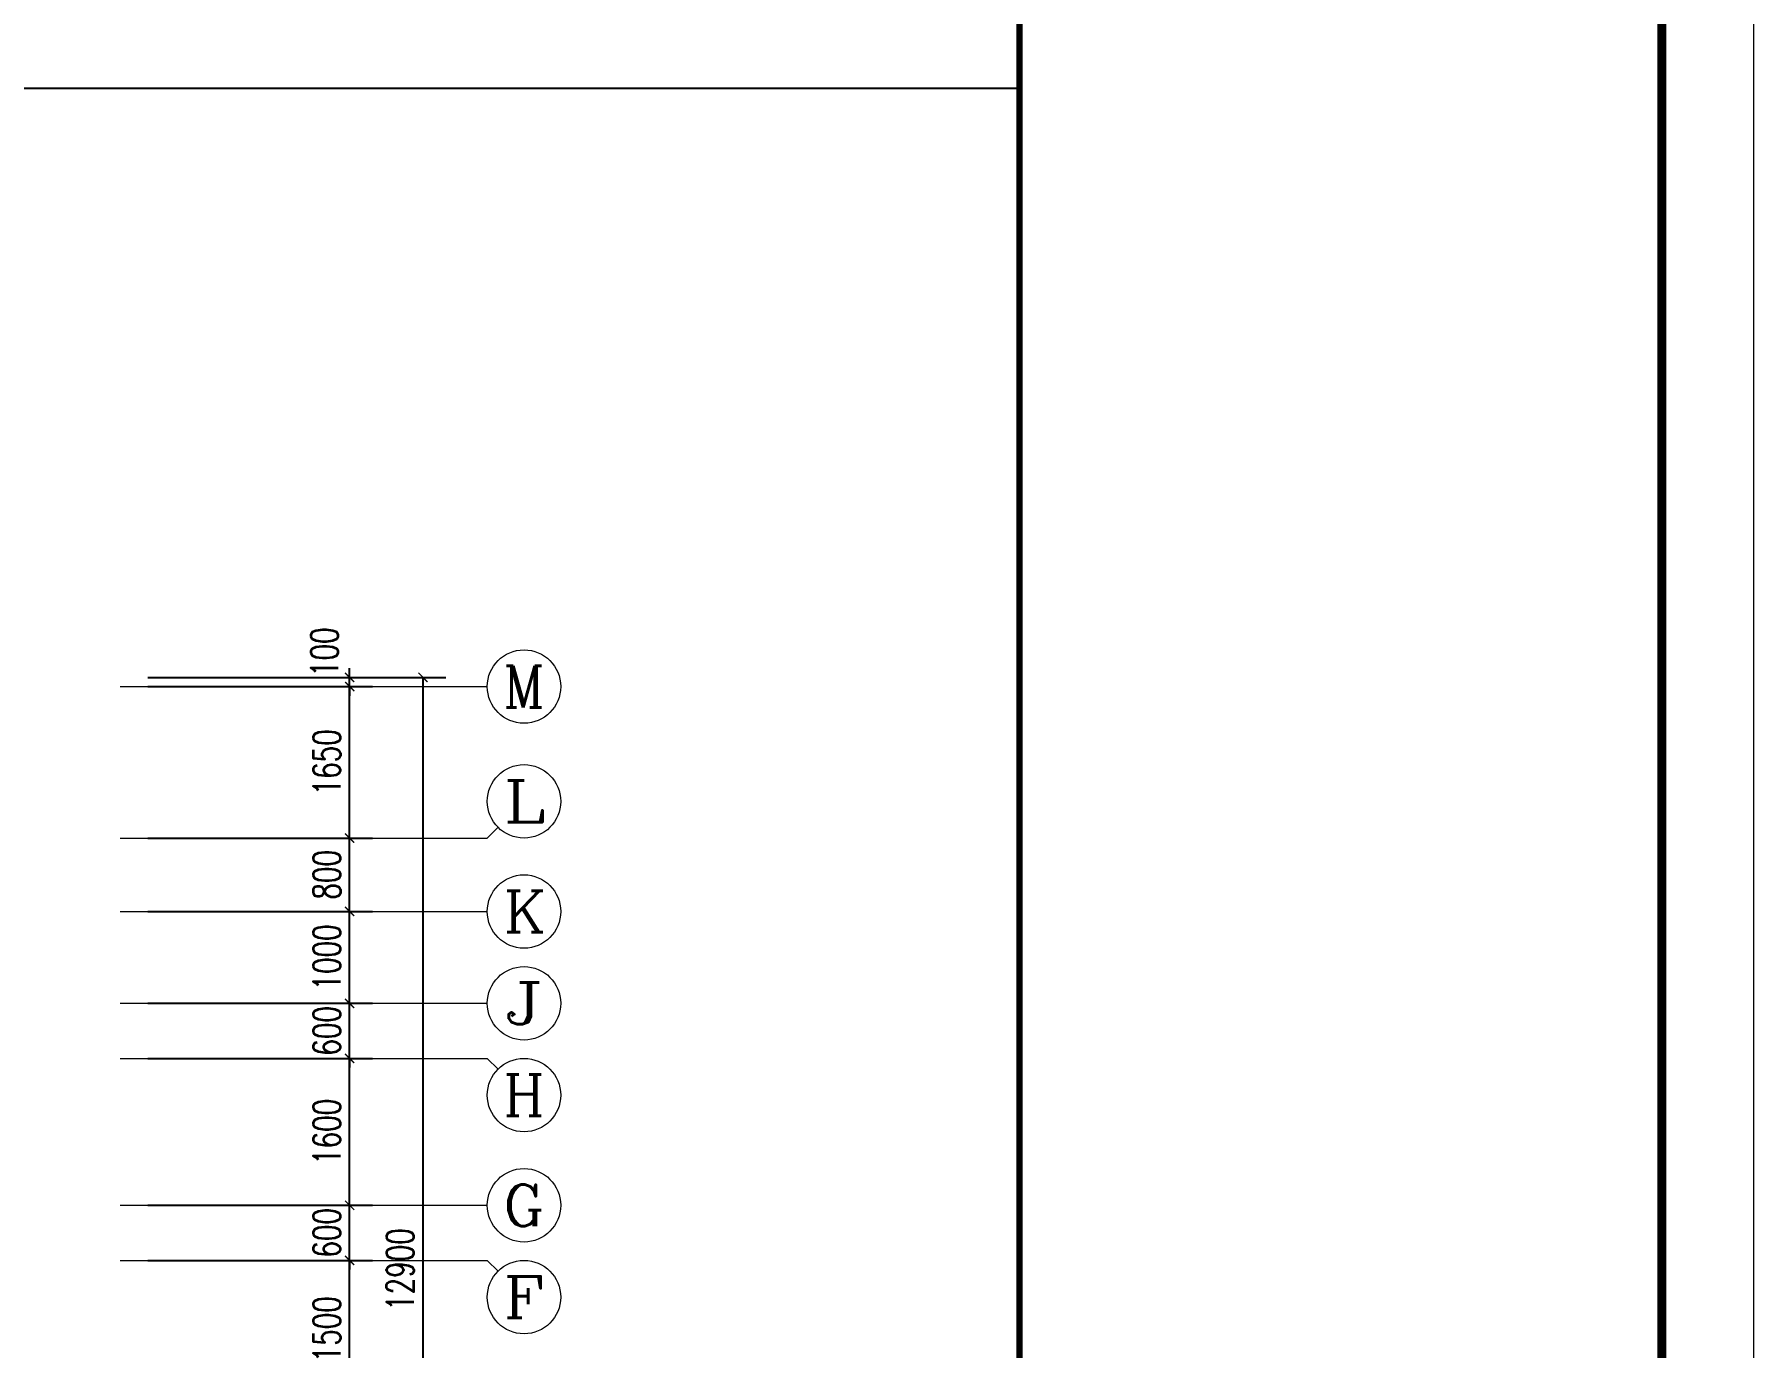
# Model space of a CAD drawing. Extents: x 3753737 to 4713801, y -857380 to 24339.
# Drawn here: x 4260179 to 4278911, y -732673 to -718369 of the extents above; entities that cross this region are included whole.
import ezdxf
from ezdxf.enums import TextEntityAlignment as Align

# ---------------------------------------------------------------- set-up
doc = ezdxf.new("R2010")
doc.units = 0
doc.header["$LTSCALE"] = 1000
doc.header["$MEASUREMENT"] = 0
doc.layers.get('0').update_dxf_attribs({"linetype": 'CONTINUOUS'})
doc.layers.get('Defpoints').update_dxf_attribs({"linetype": 'CONTINUOUS'})
doc.layers.add('!!电气', color=1, linetype='CONTINUOUS')
for name, color, linetype, lineweight in [('AXIS', 114, 'CONTINUOUS', 20), ('AXIS_TEXT', 7, 'CONTINUOUS', 20), ('图框', 147, 'CONTINUOUS', 20)]:
    doc.layers.add(name, color=color, linetype=linetype, lineweight=lineweight)
doc.styles.add('_TCH_AXIS', font='COMPLEX', dxfattribs={"bigfont": 'GBCBIG'})
doc.styles.add('_TCH_DIM_T3', font='SIMPLEX.shx', dxfattribs={"width": 0.705882, "bigfont": 'GBCBIG.shx'})
doc.styles.add('COMPLEX', font='COMPLEX')
doc.dimstyles.new('_TCH_ARCH&&100', dxfattribs={"dimtxt": 297.5, "dimasz": 100, "dimexe": 250, "dimexo": 300, "dimgap": 100, "dimtad": 1, "dimdec": 0, "dimzin": 0, "dimdsep": 46, "dimtxsty": '_TCH_DIM_T3', "dimblk": 'ARCHTICK', "dimcen": 0.09, "dimclrt": 7, "dimazin": 2, "dimtfac": 1, "dimtdec": 0, "dimtix": 1, "dimtmove": 2, "dimatfit": 3, "dimfxl": 1, "dimtolj": 1, "dimtzin": 0, "dimarcsym": 0})

# ---------------------------------------------------------------- blocks, each defined once
blk = doc.blocks.new('_ArchTick')
at = {"color": 0, "linetype": 'ByBlock', "const_width": 0.15}
blk.add_lwpolyline([(-0.5, -0.5), (0.5, 0.5)], dxfattribs=at)
blk = doc.blocks.new('*D512')
at = {"layer": 'AXIS', "color": 0, "lineweight": -2, "transparency": 16777216}
for p, q in [((52300, 12650), (55550, 12650)), ((55300, -250), (55300, 12650)), ((52300, -250), (55550, -250))]:
    blk.add_line(p, q, dxfattribs=at)
at = {"layer": 'Defpoints', "color": 0, "transparency": 16777216}
for p in [(52000, 12650), (55300, 12650), (52000, -250)]:
    blk.add_point(p, dxfattribs=at)
at = {"layer": 'AXIS', "color": 0, "lineweight": -2, "transparency": 16777216, "xscale": 100, "yscale": 100, "zscale": 100}
for p, rotation in [((55300, 12650), 90), ((55300, -250), 270)]:
    blk.add_blockref('_ArchTick', p, dxfattribs=dict(at, rotation=rotation))
at = {"layer": 'AXIS', "color": 7, "transparency": 16777216, "insert": (55051, 6200), "char_height": 297.5, "attachment_point": 5, "rotation": 90, "style": '_TCH_DIM_T3'}
blk.add_mtext('\\A1;12900', dxfattribs=at)
blk = doc.blocks.new('*D518')
at = {"layer": 'AXIS', "color": 0, "lineweight": -2, "transparency": 16777216}
for p, q in [((52300, 6300), (54750, 6300)), ((54500, 4800), (54500, 6300)), ((52300, 4800), (54750, 4800))]:
    blk.add_line(p, q, dxfattribs=at)
at = {"layer": 'Defpoints', "color": 0, "transparency": 16777216}
for p in [(52000, 6300), (54500, 6300), (52000, 4800)]:
    blk.add_point(p, dxfattribs=at)
at = {"layer": 'AXIS', "color": 0, "lineweight": -2, "transparency": 16777216, "xscale": 100, "yscale": 100, "zscale": 100}
for p, rotation in [((54500, 6300), 90), ((54500, 4800), 270)]:
    blk.add_blockref('_ArchTick', p, dxfattribs=dict(at, rotation=rotation))
at = {"layer": 'AXIS', "color": 7, "transparency": 16777216, "insert": (54251, 5550), "char_height": 297.5, "attachment_point": 5, "rotation": 90, "style": '_TCH_DIM_T3'}
blk.add_mtext('\\A1;1500', dxfattribs=at)
blk = doc.blocks.new('*D519')
at = {"layer": 'AXIS', "color": 0, "lineweight": -2, "transparency": 16777216}
for p, q in [((54500, 6900), (54500, 7000)), ((52300, 6900), (54750, 6900)), ((54500, 6300), (54500, 6900)), ((52300, 6300), (54750, 6300)), ((54500, 6300), (54500, 6200))]:
    blk.add_line(p, q, dxfattribs=at)
at = {"layer": 'Defpoints', "color": 0, "transparency": 16777216}
for p in [(52000, 6900), (54500, 6900), (52000, 6300)]:
    blk.add_point(p, dxfattribs=at)
at = {"layer": 'AXIS', "color": 0, "lineweight": -2, "transparency": 16777216, "xscale": 100, "yscale": 100, "zscale": 100}
for p, rotation in [((54500, 6900), 270), ((54500, 6300), 90)]:
    blk.add_blockref('_ArchTick', p, dxfattribs=dict(at, rotation=rotation))
at = {"layer": 'AXIS', "color": 7, "transparency": 16777216, "insert": (54251, 6600), "char_height": 297.5, "attachment_point": 5, "rotation": 90, "style": '_TCH_DIM_T3'}
blk.add_mtext('\\A1;600', dxfattribs=at)
blk = doc.blocks.new('*D520')
at = {"layer": 'AXIS', "color": 0, "lineweight": -2, "transparency": 16777216}
for p, q in [((52300, 8500), (54750, 8500)), ((54500, 6900), (54500, 8500)), ((52300, 6900), (54750, 6900))]:
    blk.add_line(p, q, dxfattribs=at)
at = {"layer": 'Defpoints', "color": 0, "transparency": 16777216}
for p in [(52000, 8500), (54500, 8500), (52000, 6900)]:
    blk.add_point(p, dxfattribs=at)
at = {"layer": 'AXIS', "color": 0, "lineweight": -2, "transparency": 16777216, "xscale": 100, "yscale": 100, "zscale": 100}
for p, rotation in [((54500, 8500), 90), ((54500, 6900), 270)]:
    blk.add_blockref('_ArchTick', p, dxfattribs=dict(at, rotation=rotation))
at = {"layer": 'AXIS', "color": 7, "transparency": 16777216, "insert": (54251, 7700), "char_height": 297.5, "attachment_point": 5, "rotation": 90, "style": '_TCH_DIM_T3'}
blk.add_mtext('\\A1;1600', dxfattribs=at)
blk = doc.blocks.new('*D521')
at = {"layer": 'AXIS', "color": 0, "lineweight": -2, "transparency": 16777216}
for p, q in [((54500, 9100), (54500, 9200)), ((52300, 9100), (54750, 9100)), ((54500, 8500), (54500, 9100)), ((52300, 8500), (54750, 8500)), ((54500, 8500), (54500, 8400))]:
    blk.add_line(p, q, dxfattribs=at)
at = {"layer": 'Defpoints', "color": 0, "transparency": 16777216}
for p in [(52000, 9100), (54500, 9100), (52000, 8500)]:
    blk.add_point(p, dxfattribs=at)
at = {"layer": 'AXIS', "color": 0, "lineweight": -2, "transparency": 16777216, "xscale": 100, "yscale": 100, "zscale": 100}
for p, rotation in [((54500, 9100), 270), ((54500, 8500), 90)]:
    blk.add_blockref('_ArchTick', p, dxfattribs=dict(at, rotation=rotation))
at = {"layer": 'AXIS', "color": 7, "transparency": 16777216, "insert": (54251, 8800), "char_height": 297.5, "attachment_point": 5, "rotation": 90, "style": '_TCH_DIM_T3'}
blk.add_mtext('\\A1;600', dxfattribs=at)
blk = doc.blocks.new('*D522')
at = {"layer": 'AXIS', "color": 0, "lineweight": -2, "transparency": 16777216}
for p, q in [((52300, 10100), (54750, 10100)), ((54500, 9100), (54500, 10100)), ((52300, 9100), (54750, 9100))]:
    blk.add_line(p, q, dxfattribs=at)
at = {"layer": 'Defpoints', "color": 0, "transparency": 16777216}
for p in [(52000, 10100), (54500, 10100), (52000, 9100)]:
    blk.add_point(p, dxfattribs=at)
at = {"layer": 'AXIS', "color": 0, "lineweight": -2, "transparency": 16777216, "xscale": 100, "yscale": 100, "zscale": 100}
for p, rotation in [((54500, 10100), 90), ((54500, 9100), 270)]:
    blk.add_blockref('_ArchTick', p, dxfattribs=dict(at, rotation=rotation))
at = {"layer": 'AXIS', "color": 7, "transparency": 16777216, "insert": (54251, 9600), "char_height": 297.5, "attachment_point": 5, "rotation": 90, "style": '_TCH_DIM_T3'}
blk.add_mtext('\\A1;1000', dxfattribs=at)
blk = doc.blocks.new('*D523')
at = {"layer": 'AXIS', "color": 0, "lineweight": -2, "transparency": 16777216}
for p, q in [((52300, 10900), (54750, 10900)), ((54500, 10100), (54500, 10900)), ((52300, 10100), (54750, 10100))]:
    blk.add_line(p, q, dxfattribs=at)
at = {"layer": 'Defpoints', "color": 0, "transparency": 16777216}
for p in [(52000, 10900), (54500, 10900), (52000, 10100)]:
    blk.add_point(p, dxfattribs=at)
at = {"layer": 'AXIS', "color": 0, "lineweight": -2, "transparency": 16777216, "xscale": 100, "yscale": 100, "zscale": 100}
for p, rotation in [((54500, 10900), 90), ((54500, 10100), 270)]:
    blk.add_blockref('_ArchTick', p, dxfattribs=dict(at, rotation=rotation))
at = {"layer": 'AXIS', "color": 7, "transparency": 16777216, "insert": (54251, 10500), "char_height": 297.5, "attachment_point": 5, "rotation": 90, "style": '_TCH_DIM_T3'}
blk.add_mtext('\\A1;800', dxfattribs=at)
blk = doc.blocks.new('*D524')
at = {"layer": 'AXIS', "color": 0, "lineweight": -2, "transparency": 16777216}
for p, q in [((52300, 12550), (54750, 12550)), ((54500, 10900), (54500, 12550)), ((52300, 10900), (54750, 10900))]:
    blk.add_line(p, q, dxfattribs=at)
at = {"layer": 'Defpoints', "color": 0, "transparency": 16777216}
for p in [(52000, 12550), (54500, 12550), (52000, 10900)]:
    blk.add_point(p, dxfattribs=at)
at = {"layer": 'AXIS', "color": 0, "lineweight": -2, "transparency": 16777216, "xscale": 100, "yscale": 100, "zscale": 100}
for p, rotation in [((54500, 12550), 90), ((54500, 10900), 270)]:
    blk.add_blockref('_ArchTick', p, dxfattribs=dict(at, rotation=rotation))
at = {"layer": 'AXIS', "color": 7, "transparency": 16777216, "insert": (54251, 11725), "char_height": 297.5, "attachment_point": 5, "rotation": 90, "style": '_TCH_DIM_T3'}
blk.add_mtext('\\A1;1650', dxfattribs=at)
blk = doc.blocks.new('*D525')
at = {"layer": 'AXIS', "color": 0, "lineweight": -2, "transparency": 16777216}
for p, q in [((54500, 12650), (54500, 12750)), ((52300, 12650), (54750, 12650)), ((54500, 12550), (54500, 12650)), ((52300, 12550), (54750, 12550)), ((54500, 12550), (54500, 12450))]:
    blk.add_line(p, q, dxfattribs=at)
at = {"layer": 'Defpoints', "color": 0, "transparency": 16777216}
for p in [(52000, 12650), (54500, 12650), (52000, 12550)]:
    blk.add_point(p, dxfattribs=at)
at = {"layer": 'AXIS', "color": 0, "lineweight": -2, "transparency": 16777216, "xscale": 100, "yscale": 100, "zscale": 100}
for p, rotation in [((54500, 12650), 270), ((54500, 12550), 90)]:
    blk.add_blockref('_ArchTick', p, dxfattribs=dict(at, rotation=rotation))
at = {"layer": 'AXIS', "color": 7, "transparency": 16777216, "insert": (54225, 12925), "char_height": 297.5, "attachment_point": 5, "rotation": 90, "style": '_TCH_DIM_T3'}
blk.add_mtext('\\A1;100', dxfattribs=at)
blk = doc.blocks.new('_AXISO')
blk.add_circle((0, 0), 0.5)
at = {"layer": 'AXIS_TEXT', "style": 'COMPLEX', "width": 1.041667}
blk.add_attdef('A', text='', height=0.56, dxfattribs=at).set_placement((-0.25, -0.28), (0.25, -0.28), align=Align.FIT)
blk = doc.blocks.new('A$C190A5FEA')
at = {"layer": '图框', "const_width": 70}
blk.add_lwpolyline([(-7000, -57400), (-7000, 0)], dxfattribs=at)
blk = doc.blocks.new('A$C1C403CBE')
at = {"layer": 'AXIS'}
for p, q in [((52000, 12550), (56000, 12550)), ((52000, 10900), (56000, 10900)), ((56117.2, 11017.2), (56000, 10900)), ((52000, 10100), (56000, 10100)), ((52000, 9100), (56000, 9100)), ((52000, 8500.3), (56000, 8500.3)), ((56117.2, 8383.1), (56000, 8500.3)), ((52000, 6900), (56000, 6900)), ((52000, 6300), (56000, 6300)), ((56117.2, 6182.8), (56000, 6300))]:
    blk.add_line(p, q, dxfattribs=at)
ref = blk.add_blockref('_AXISO', (56400, 12550), dxfattribs=dict(at, xscale=800, yscale=800, zscale=800))
ref.add_attrib('A', 'M', dxfattribs={"layer": 'AXIS_TEXT', "height": 452.5, "style": '_TCH_AXIS'}).set_placement((56173.7, 12323.7), (56626.3, 12323.7), align=Align.FIT)
ref = blk.add_blockref('_AXISO', (56400, 11300), dxfattribs=dict(at, xscale=800, yscale=800, zscale=800))
ref.add_attrib('A', 'L', dxfattribs={"layer": 'AXIS_TEXT', "height": 452.5, "style": '_TCH_AXIS', "width": 1.4}).set_placement((56173.7, 11073.7), (56626.3, 11073.7), align=Align.FIT)
ref = blk.add_blockref('_AXISO', (56400, 10100), dxfattribs=dict(at, xscale=800, yscale=800, zscale=800))
ref.add_attrib('A', 'K', dxfattribs={"layer": 'AXIS_TEXT', "height": 452.5, "style": '_TCH_AXIS', "width": 1.105263}).set_placement((56173.7, 9873.7), (56626.3, 9873.7), align=Align.FIT)
ref = blk.add_blockref('_AXISO', (56400, 9100), dxfattribs=dict(at, xscale=800, yscale=800, zscale=800))
ref.add_attrib('A', 'J', dxfattribs={"layer": 'AXIS_TEXT', "height": 452.5, "style": '_TCH_AXIS', "width": 1.909091}).set_placement((56173.7, 8873.7), (56626.3, 8873.7), align=Align.FIT)
ref = blk.add_blockref('_AXISO', (56400, 8100.3), dxfattribs=dict(at, xscale=800, yscale=800, zscale=800))
ref.add_attrib('A', 'H', dxfattribs={"layer": 'AXIS_TEXT', "height": 452.5, "style": '_TCH_AXIS', "width": 1.05}).set_placement((56173.7, 7874), (56626.3, 7874), align=Align.FIT)
ref = blk.add_blockref('_AXISO', (56400, 6900), dxfattribs=dict(at, xscale=800, yscale=800, zscale=800))
ref.add_attrib('A', 'G', dxfattribs={"layer": 'AXIS_TEXT', "height": 452.5, "style": '_TCH_AXIS', "width": 1.166667}).set_placement((56173.7, 6673.7), (56626.3, 6673.7), align=Align.FIT)
ref = blk.add_blockref('_AXISO', (56400, 5900), dxfattribs=dict(at, xscale=800, yscale=800, zscale=800))
ref.add_attrib('A', 'F', dxfattribs={"layer": 'AXIS_TEXT', "height": 452.5, "style": '_TCH_AXIS', "width": 1.3125}).set_placement((56173.7, 5673.7), (56626.3, 5673.7), align=Align.FIT)
dim = blk.add_linear_dim(base=(54500, 12650), p1=(52000, 12550), p2=(52000, 12650), angle=90, text='100', dimstyle='_TCH_ARCH&&100', dxfattribs=at)
dim.commit()
dim.dimension.update_dxf_attribs({"geometry": '*D525', "text_midpoint": (54225, 12925), "dimtype": 129})
for p1, p2, distance, text, picture, middle in [((52000, -250), (52000, 12650), -3300, '12900', '*D512', (55051.2, 6200)), ((52000, 10900), (52000, 12550), -2500, '1650', '*D524', (54251.2, 11725)), ((52000, 10100), (52000, 10900), -2500, '800', '*D523', (54251.2, 10500)), ((52000, 9100), (52000, 10100), -2500, '1000', '*D522', (54251.2, 9600)), ((52000, 8500.3), (52000, 9100), -2500, '600', '*D521', (54251.2, 8800.1)), ((52000, 6900), (52000, 8500.3), -2500, '1600', '*D520', (54251.2, 7700.1)), ((52000, 6300), (52000, 6900), -2500, '600', '*D519', (54251.2, 6600)), ((52000, 4800), (52000, 6300), -2500, '1500', '*D518', (54251.2, 5550))]:
    dim = blk.add_aligned_dim(p1=p1, p2=p2, distance=distance, text=text, dimstyle='_TCH_ARCH&&100', dxfattribs=at)
    dim.commit()
    dim.dimension.update_dxf_attribs({"geometry": picture, "text_midpoint": middle})

msp = doc.modelspace()

# ---------------------------------------------------------------- linework, layer by layer
at = {"layer": '!!电气', "color": 2}
msp.add_line((4197311, -718953.6), (4270911, -718953.6), dxfattribs=at)
at = {"layer": '图框'}
msp.add_lwpolyline([(4194811, -689253.6), (4278911, -689253.6), (4278911, -748653.6), (4194811, -748653.6)], close=True, dxfattribs=at)
at = {"layer": '图框', "const_width": 100}
msp.add_lwpolyline([(4277911, -747653.6), (4277911, -690253.6), (4197311, -690253.6), (4197311, -747653.6)], close=True, dxfattribs=at)

# ---------------------------------------------------------------- block references
at = {"layer": '!!电气', "color": 2}
msp.add_blockref('A$C190A5FEA', (4277911, -690253.6), dxfattribs=at)
at = {"layer": '!!电气'}
msp.add_blockref('A$C1C403CBE', (4209113.4, -738022.9), dxfattribs=at)

doc.saveas('drawing.dxf')
